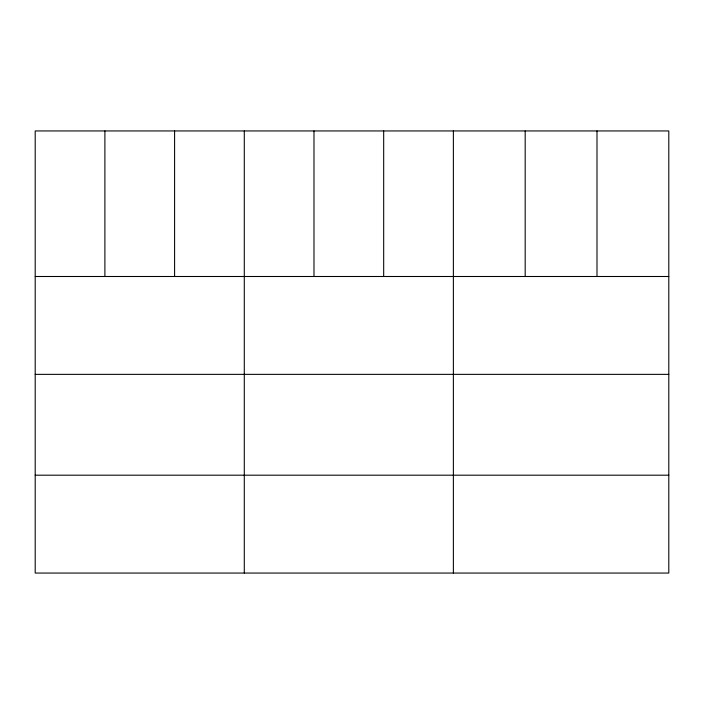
<?xml version="1.0" encoding="UTF-8"?>
<svg xmlns="http://www.w3.org/2000/svg" width="704" height="704" viewBox="0 0 704 704"><rect width="100%" height="100%" fill="white"/><g stroke="black" fill="none" stroke-linecap="round" stroke-linejoin="round"><path stroke-width="1.06" d="M668.8 276.496L668.8 573.056L35.2 573.056L35.2 130.944L668.8 130.944L668.8 276.496L35.2 276.496M35.2 374.361L668.8 374.361M35.2 475.191L668.8 475.191M596.992 130.944L596.992 276.496M525.184 130.944L525.184 276.496M453.376 130.944L453.376 573.056M383.68 130.944L383.68 276.496M313.984 130.944L313.984 276.496M244.288 130.944L244.288 573.056M174.592 130.944L174.592 276.496M104.896 130.944L104.896 276.496"/></g></svg>
